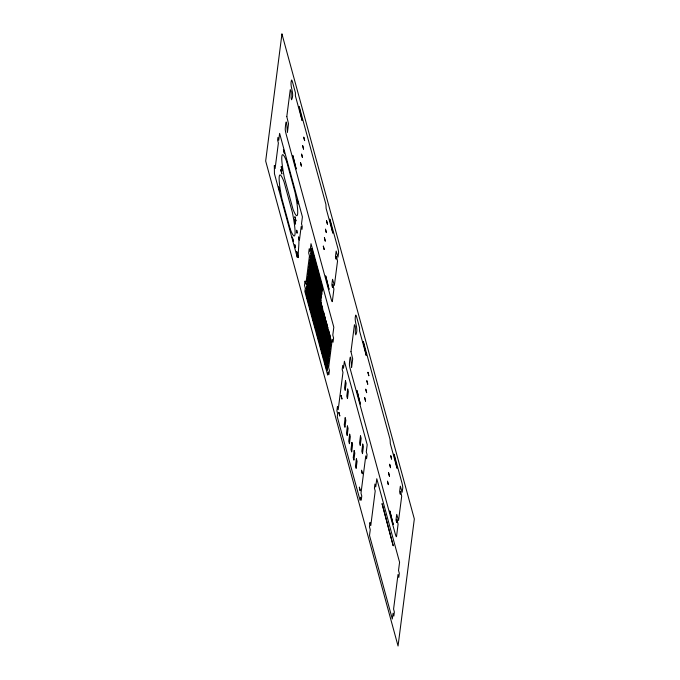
<?xml version="1.0" encoding="UTF-8"?>
<svg xmlns="http://www.w3.org/2000/svg" width="680" height="680" viewBox="0 0 680 680"><rect width="100%" height="100%" fill="white"/><g stroke="black" fill="none" stroke-linecap="round" stroke-linejoin="round"><path stroke-width="1.02" d="M294.55 219.784L295.579 224.12L294.567 219.776M298.223 203.754L297.211 199.461L298.18 203.796M279.692 191.199L278.639 186.889L279.675 191.199M281.214 166.744L282.285 170.875L281.223 166.694M294.907 216.877L295.978 221.008L294.907 216.818M292.298 237.192L293.369 241.34L292.306 237.142M286.798 116.586L288.515 123.794L287.427 132.269C286.994 128.163 286.382 113.56 285.234 128.792A4.462 0.518 76.8 0 0 286.178 134.317L331.058 298.716A4.462 0.518 76.8 0 0 332.358 301.41L333.905 289.119L332.86 284.597L332.503 287.419L331.832 284.954L332.554 279.31L334.39 285.362L337.526 261.128L336.481 256.368L336.115 259.182L335.444 256.717L336.166 251.081L337.977 257.142L338.58 252.867A4.479 0.527 76.8 0 0 337.637 247.325L330.157 219.946L329.74 219.088L332.86 233.147L326.128 208.48L325.916 204.374L299.548 107.788L299.03 106.479L302.115 120.53L295.392 95.871L295.418 92.778L292.757 82.926A4.446 0.518 76.8 0 0 291.465 80.24C289.459 86.912 294.856 93.084 291.593 99.807C290.19 96.917 292.357 91.902 290.258 89.641L286.798 116.586M300.517 162.639L301.376 166.022L300.517 162.639M301.597 154.173L302.464 157.547L301.597 154.173M302.685 145.707L303.552 149.081L302.685 145.707M303.773 137.232L304.631 140.615L303.773 137.232M323.315 246.151L324.181 249.534L323.315 246.151M324.402 237.685L325.261 241.06L324.402 237.685M325.482 229.22L326.349 232.594L325.482 229.22M326.57 220.745L327.428 224.128L326.57 220.745M341.088 395.565L341.955 398.939L341.088 395.565M350.974 351.671L352.69 358.887L351.602 367.353C351.169 363.248 350.557 348.644 349.409 363.876A4.462 0.518 76.8 0 0 350.353 369.401L395.233 533.8A4.462 0.518 76.8 0 0 396.534 536.494L398.08 524.203L397.035 519.682L396.678 522.504L395.998 520.038L396.729 514.394L398.565 520.446L401.701 496.213L400.656 491.453L400.291 494.267L399.619 491.802L400.341 486.166L402.152 492.226L402.755 487.96A4.479 0.527 76.8 0 0 401.812 482.409L394.332 455.031L393.916 454.172L397.035 468.231L390.303 443.572L390.091 439.458L363.724 342.881L363.205 341.564L366.291 355.615L359.558 330.956L359.584 327.862L356.932 318.01A4.446 0.518 76.8 0 0 355.64 315.325C353.634 321.997 359.031 328.176 355.767 334.892C354.365 331.976 356.532 327.021 354.433 324.725L350.974 351.671M364.692 397.724L365.551 401.106L364.692 397.724M365.772 389.257L366.639 392.64L365.772 389.257M366.86 380.791L367.727 384.166L366.86 380.791M367.948 372.325L368.806 375.7L367.948 372.325M387.49 481.244L388.348 484.619L387.49 481.244M388.569 472.77L389.436 476.153L388.569 472.77M389.657 464.304L390.524 467.679L389.657 464.304M390.745 455.838L391.603 459.212L390.839 455.77M305.864 291.601C307.385 300.093 306.501 284.631 305.864 291.601M306.306 288.175C307.666 296.395 307.113 281.63 306.306 288.175M306.408 294.839L308.329 302.056L306.408 294.839M306.748 284.733C308.261 293.19 307.411 277.856 306.748 284.733M306.841 291.405L308.771 298.622L306.841 291.405M307.19 281.282C308.703 289.723 307.844 274.423 307.19 281.282M307.284 287.98L309.213 295.197L307.309 287.912M307.632 277.831C309.12 286.331 308.32 270.895 307.632 277.831M307.725 284.537L309.655 291.754L307.725 284.537M308.074 274.405C309.596 282.889 308.703 267.435 308.074 274.405M308.168 281.087L310.097 288.303L308.168 281.087M308.507 270.963C310.037 279.454 309.145 263.993 308.507 270.963M308.609 277.635L310.53 284.852L308.677 277.584M308.95 267.512C310.462 275.961 309.621 260.635 308.95 267.512M308.465 301.129C309.961 309.621 309.153 294.194 308.465 301.129M309.051 274.21L310.973 281.418L309.051 274.21M309.392 264.061C310.904 272.519 310.063 257.185 309.392 264.061M308.907 297.695C310.403 306.195 309.596 290.76 308.907 297.695M309.493 270.767L311.414 277.984L309.519 270.7M309.009 304.368L310.93 311.576L309.009 304.368M309.833 260.635C311.346 269.084 310.497 253.759 309.833 260.635M309.349 294.262C310.87 302.753 309.986 287.291 309.349 294.262M309.935 267.317L311.856 274.533L309.935 267.317M310.275 257.193C311.772 265.693 310.964 250.257 310.275 257.193M309.442 300.934L311.372 308.15L309.442 300.934M309.791 290.81C311.278 299.302 310.479 283.875 309.791 290.81M310.377 263.865L312.298 271.082L310.403 263.798M309.885 297.5L311.814 304.716L309.952 297.449M310.718 253.742C312.214 262.242 311.406 246.806 310.718 253.742M310.233 287.351C311.746 295.791 310.887 280.5 310.233 287.351M310.811 260.44L312.74 267.656L310.811 260.44M311.159 250.308C312.647 258.8 311.848 243.372 311.159 250.308M310.326 294.066L312.248 301.282L310.326 294.066M310.666 283.925C312.179 292.383 311.338 277.049 310.666 283.925M311.253 256.998L313.183 264.214L311.253 256.998M310.769 290.615L312.69 297.823L310.794 290.547M311.108 280.483C312.622 288.94 311.78 273.615 311.108 280.483M311.695 253.547L313.625 260.763L311.772 253.496M311.21 287.164L313.131 294.372L311.21 287.164M311.55 277.032C313.047 285.532 312.248 270.104 311.55 277.032M312.137 250.112L314.058 257.329L312.137 250.112M311.066 310.649C312.562 319.149 311.754 303.714 311.066 310.649M311.652 283.73L313.574 290.947L311.678 283.662M311.993 273.589C313.488 282.081 312.69 266.653 311.993 273.589M311.508 307.224C313.021 315.656 312.162 300.365 311.508 307.224M312.094 280.296L314.015 287.504L312.094 280.296M312.435 270.155C313.956 278.647 313.072 263.185 312.435 270.155M311.601 313.888L313.531 321.104L311.678 313.837M311.95 303.781C313.463 312.239 312.613 296.905 311.95 303.781M312.536 276.845L314.457 284.053L312.536 276.845M312.876 266.721C314.398 275.204 313.514 259.751 312.876 266.721M312.043 310.454L313.973 317.671L312.043 310.454M312.392 300.33C313.905 308.771 313.047 293.471 312.392 300.33M312.97 273.394L314.899 280.611L313.047 273.334M312.486 307.028L314.406 314.245L312.486 307.028M313.319 263.262C314.832 271.719 313.981 256.394 313.319 263.262M312.825 296.879C314.322 305.379 313.523 289.944 312.825 296.879M313.412 269.96L315.341 277.176L313.412 269.96M313.752 259.828C315.274 268.269 314.415 252.969 313.752 259.828M312.927 303.586L314.849 310.802L312.953 303.518M313.267 293.454C314.764 301.945 313.964 286.518 313.267 293.454M313.854 266.526L315.784 273.743L313.879 266.458M313.37 300.135L315.291 307.351L313.37 300.135M313.709 290.012C315.231 298.503 314.347 283.041 313.709 290.012M314.296 263.075L316.225 270.283L314.296 263.075M313.811 296.684L315.732 303.9L313.811 296.684M314.151 286.56C315.648 295.06 314.849 279.625 314.151 286.56M314.738 259.641L316.659 266.849L314.738 259.641M313.667 320.178C315.18 328.61 314.322 313.319 313.667 320.178M314.253 293.258L316.175 300.475L314.322 293.199M314.594 283.109C316.106 291.55 315.256 276.25 314.594 283.109M314.109 316.744C315.596 325.244 314.798 309.808 314.109 316.744M314.687 289.816L316.616 297.032L314.687 289.816M315.036 279.684C316.548 288.133 315.699 272.808 315.036 279.684M314.202 323.416L316.132 330.633L314.202 323.416M314.543 313.31C316.038 321.801 315.24 306.374 314.543 313.31M315.129 286.365L317.058 293.582L315.154 286.297M314.644 319.982L316.565 327.199L314.644 319.982M315.477 276.241C316.99 284.699 316.14 269.365 315.477 276.241M314.984 309.859C316.514 318.35 315.622 302.889 314.984 309.859M315.571 282.914L317.5 290.13L315.571 282.914M315.92 272.791C317.399 281.358 316.616 265.837 315.92 272.791M315.087 316.557L317.007 323.765L315.154 316.498M315.426 306.408C316.923 314.899 316.124 299.472 315.426 306.408M316.013 279.488L317.942 286.705L316.038 279.421M315.528 313.115L317.45 320.331L315.528 313.115M316.353 269.356C317.849 277.848 317.05 262.421 316.353 269.356M315.868 302.974C317.381 311.414 316.531 296.115 315.868 302.974M316.455 276.046L318.376 283.262L316.455 276.046M315.971 309.663L317.892 316.88L316.038 309.604M316.31 299.54C317.824 307.989 316.974 292.663 316.31 299.54M316.897 272.595L318.818 279.811L316.897 272.595M316.412 306.212L318.333 313.429L316.412 306.212M316.752 296.08C318.249 304.58 317.441 289.153 316.752 296.08M317.339 269.161L319.26 276.377L317.407 269.11M316.26 329.715C317.789 338.207 316.897 322.745 316.26 329.715M316.846 302.778L318.775 309.995L316.846 302.778M317.195 292.638C318.707 301.087 317.857 285.762 317.195 292.638M316.701 326.289C318.197 334.781 317.399 319.353 316.701 326.289M317.288 299.344L319.218 306.561L317.288 299.344M316.803 332.936L318.733 340.153L316.803 332.936M317.637 289.204C319.132 297.704 318.325 282.268 317.637 289.204M317.144 322.847C318.656 331.287 317.806 315.988 317.144 322.847M317.73 295.894L319.659 303.101L317.73 295.894M318.078 285.77C319.6 294.262 318.716 278.8 318.078 285.77M317.245 329.511L319.166 336.719L317.271 329.434M317.585 319.396C319.099 327.845 318.249 312.519 317.585 319.396M318.172 292.442L320.101 299.659L318.249 292.383M318.521 282.319C320.034 290.768 319.183 275.442 318.521 282.319M317.688 326.077L319.608 333.293L317.688 326.077M318.027 315.945C319.524 324.436 318.716 309.009 318.027 315.945M318.614 289.008L320.543 296.225L318.682 288.957M318.129 322.643L320.05 329.851L318.129 322.643M318.954 278.876C320.467 287.334 319.625 272 318.954 278.876M318.469 312.511C319.982 320.969 319.132 305.643 318.469 312.511M319.056 285.575L320.977 292.791L319.056 285.575M318.572 319.183L320.493 326.4L318.572 319.183M318.911 309.077C320.399 317.569 319.6 302.141 318.911 309.077M319.498 282.124L321.419 289.332L319.524 282.047M319.005 315.732L320.935 322.949L319.005 315.732M319.353 305.626C320.875 314.118 319.991 298.656 319.353 305.626M319.94 278.69L321.861 285.898L319.94 278.69M318.869 339.226C320.382 347.675 319.532 332.35 318.869 339.226M319.447 312.307L321.376 319.524L319.524 312.248M319.796 302.175C321.308 310.624 320.458 295.298 319.796 302.175M319.302 335.793C320.781 344.361 320.008 328.839 319.302 335.793M319.889 308.865L321.819 316.081L319.889 308.865M319.404 342.465L321.334 349.681L319.43 342.397M320.229 298.741C321.742 307.199 320.9 291.873 320.229 298.741M319.745 332.358C321.24 340.85 320.442 325.423 319.745 332.358M320.331 305.413L322.26 312.63L320.356 305.346M320.671 295.307C322.184 303.748 321.334 288.447 320.671 295.307M319.846 339.031L321.767 346.248L319.846 339.031M320.186 328.907C321.708 337.399 320.824 321.938 320.186 328.907M320.773 301.962L322.702 309.179L320.773 301.962M320.288 335.605L322.209 342.813L320.288 335.605M321.113 291.856C322.609 300.348 321.81 284.92 321.113 291.856M320.628 325.457C322.125 333.948 321.317 318.521 320.628 325.457M321.555 288.422C323.051 296.913 322.243 281.486 321.555 288.422M320.731 332.163L322.651 339.379L320.798 332.112M321.07 322.023C322.583 330.48 321.733 315.146 321.07 322.023M321.173 328.712L323.094 335.928L321.173 328.712M321.512 318.589C323.025 327.021 322.167 311.729 321.512 318.589M321.606 325.261L323.536 332.477L321.631 325.193M321.954 315.137C323.468 323.587 322.618 308.261 321.954 315.137M321.462 348.747C322.991 357.238 322.099 341.785 321.462 348.747M322.048 321.827L323.977 329.043L322.048 321.827M322.397 311.686C323.875 320.246 323.094 304.733 322.397 311.686M321.903 345.321C323.399 353.821 322.6 338.385 321.903 345.321M322.49 318.393L324.42 325.609L322.49 318.393M322.005 351.985L323.926 359.201L322.005 351.985M322.346 341.878C323.858 350.336 323.008 335.002 322.346 341.878M322.932 314.942L324.861 322.15L322.932 314.942M322.447 348.559L324.368 355.767L322.447 348.559M322.787 338.427C324.148 346.655 323.595 331.882 322.787 338.427M323.374 311.491L325.295 318.707L323.374 311.491M322.889 345.125L324.81 352.342L322.915 345.058M323.229 334.976C324.743 343.434 323.892 328.1 323.229 334.976M323.323 341.692L325.252 348.899L323.323 341.692M323.672 331.551C325.15 340.111 324.368 324.598 323.672 331.551M323.765 338.232L325.695 345.449L323.791 338.164M324.113 328.108C325.601 336.608 324.802 321.173 324.113 328.108M324.207 334.781L326.137 341.998L324.207 334.781M324.555 324.657C326.077 333.149 325.193 317.688 324.555 324.657M324.062 358.275C325.575 366.724 324.734 351.399 324.062 358.275M324.649 331.355L326.578 338.572L324.649 331.355M324.998 321.207C326.51 329.664 325.661 314.33 324.998 321.207M324.504 354.841C326.017 363.298 325.168 347.973 324.504 354.841M325.091 327.913L327.012 335.129L325.159 327.862M324.606 361.513L326.527 368.73L324.632 361.445M324.947 351.407C326.442 359.899 325.635 344.471 324.947 351.407M325.533 324.462L327.454 331.678L325.533 324.462M325.048 358.079L326.969 365.296L325.074 358.012M325.389 347.956C326.885 356.447 326.077 341.02 325.389 347.956M325.975 321.011L327.896 328.227L326 320.943M325.482 354.654L327.411 361.862L325.482 354.654M325.83 344.505C327.352 352.997 326.468 337.535 325.83 344.505M325.924 351.212L327.853 358.428L325.924 351.212M326.273 341.071C327.786 349.528 326.935 334.195 326.273 341.071M326.366 347.76L328.296 354.977L326.442 347.709M326.714 337.637C328.227 346.086 327.377 330.76 326.714 337.637M326.808 344.309L328.738 351.526L326.808 344.309M327.156 334.186C328.67 342.635 327.82 327.309 327.156 334.186M326.663 367.786C328.194 376.278 327.301 360.817 326.663 367.786M327.25 340.884L329.171 348.092L327.275 340.808M327.59 330.735C329.086 339.226 328.287 323.799 327.59 330.735M327.105 364.352C328.635 372.844 327.743 357.382 327.105 364.352M327.692 337.442L329.613 344.658L327.692 337.442M327.548 360.918C329.06 369.368 328.21 354.042 327.548 360.918M328.134 333.99L330.055 341.207L328.134 333.99M327.99 357.467C329.502 365.899 328.652 350.608 327.99 357.467M328.576 330.539L330.497 337.756L328.576 330.539M328.431 354.017C329.945 362.466 329.094 347.14 328.431 354.017M328.874 350.582C330.37 359.082 329.562 343.647 328.874 350.582M329.315 347.149C330.828 355.598 329.978 340.272 329.315 347.149M329.757 343.689C331.245 352.189 330.446 336.762 329.757 343.689M330.2 340.247C331.721 348.738 330.828 333.276 330.2 340.247M283.424 149.498L284.486 153.655L283.424 149.447M280.823 169.813L281.877 173.978L280.823 169.762M338.921 412.471L339.771 415.879L338.921 412.471M281.945 34L265.668 161.032L398.055 646L414.332 518.967L281.945 34M274.329 165.665L274.448 173.748L297.245 257.269L296.667 251.447L298.35 257.609C297.798 250.742 299.701 243.703 298.537 236.87L299.429 240.159L301.18 226.5L301.971 229.373L302.311 226.703L301.529 223.822L302.413 216.903L279.616 133.382L278.732 140.309L277.942 137.436L277.601 140.106L278.383 142.987L275.111 168.538L274.329 165.665M292.842 155.626L296.098 168.802L292.842 155.626M294.874 244.868L295.179 247.648L294.874 244.868M296.743 230.299L297.041 233.07L296.743 230.299M305.056 281.197L304.512 285.43L305.295 288.303L304.878 291.55L327.683 375.062L328.1 371.824L328.882 374.697L329.426 370.464L328.635 367.582L332.256 339.346L333.038 342.227L333.582 337.986L332.8 335.113L333.812 327.216L311.015 243.703L310.003 251.6L309.213 248.719L308.669 252.96L309.459 255.833L305.839 284.07L305.056 281.197M325.72 276.046L328.975 289.221L325.72 276.046M337.416 406.767L336.889 410.865L337.671 413.738L337.272 416.84L360.077 500.352L360.468 497.25L361.258 500.131L361.777 496.035L360.995 493.162L365.772 455.897L366.554 458.771L367.081 454.682L366.291 451.8L367.2 444.745L344.403 361.233L343.493 368.288L342.712 365.415L342.184 369.503L342.966 372.385L338.198 409.64L337.416 406.767M345.449 380.834L344.548 387.898L345.219 390.363L346.12 383.299L345.449 380.834M347.692 389.053L346.791 396.117L347.463 398.582L348.364 391.519L347.692 389.053M345.168 417.767L344.267 424.822L344.938 427.286L345.839 420.231L345.168 417.767M347.412 425.986L346.511 433.041L347.183 435.506L348.083 428.451L347.412 425.986M349.656 434.205L348.755 441.26L349.426 443.725L350.327 436.671L349.656 434.205M357.017 390.711L360.273 403.886L357.017 390.711M351.9 442.425L350.999 449.48L351.671 451.945L352.572 444.89L351.9 442.425M354.144 450.644L353.243 457.7L353.914 460.164L354.815 453.11L354.144 450.644M356.388 458.864L355.487 465.919L356.159 468.384L357.059 461.329L356.388 458.864M360.485 435.906L359.575 442.969L360.247 445.434L361.156 438.379L360.485 435.906M362.729 444.133L361.82 451.188L362.491 453.654L363.4 446.598L362.729 444.133M369.988 522.716L369.469 526.813L370.251 529.686L369.512 535.475L392.309 618.987L393.048 613.198L393.839 616.08L394.357 611.983L393.575 609.11L398.004 574.524L398.786 577.405L399.313 573.308L398.531 570.435L399.576 562.258L376.779 478.745L375.734 486.923L374.944 484.041L374.425 488.138L375.207 491.011L370.778 525.597L369.988 522.716M382.083 503.752L393.193 545.7L382.083 503.752M389.887 511.131L393.15 524.306L389.887 511.131M361.522 470.296L362.338 473.739L361.573 470.271M359.354 487.228L360.171 490.671L359.354 487.228M286.773 161.891L286.535 161.27A31.229 3.647 76.8 0 0 284.308 177.361L293.046 209.381A31.229 3.647 76.8 0 0 295.052 192.448L286.773 161.891M290.207 229.092L281.894 198.654A31.229 3.647 76.8 0 1 284.036 181.849L292.366 212.381A31.229 3.647 76.8 0 1 290.207 229.092"/></g></svg>
